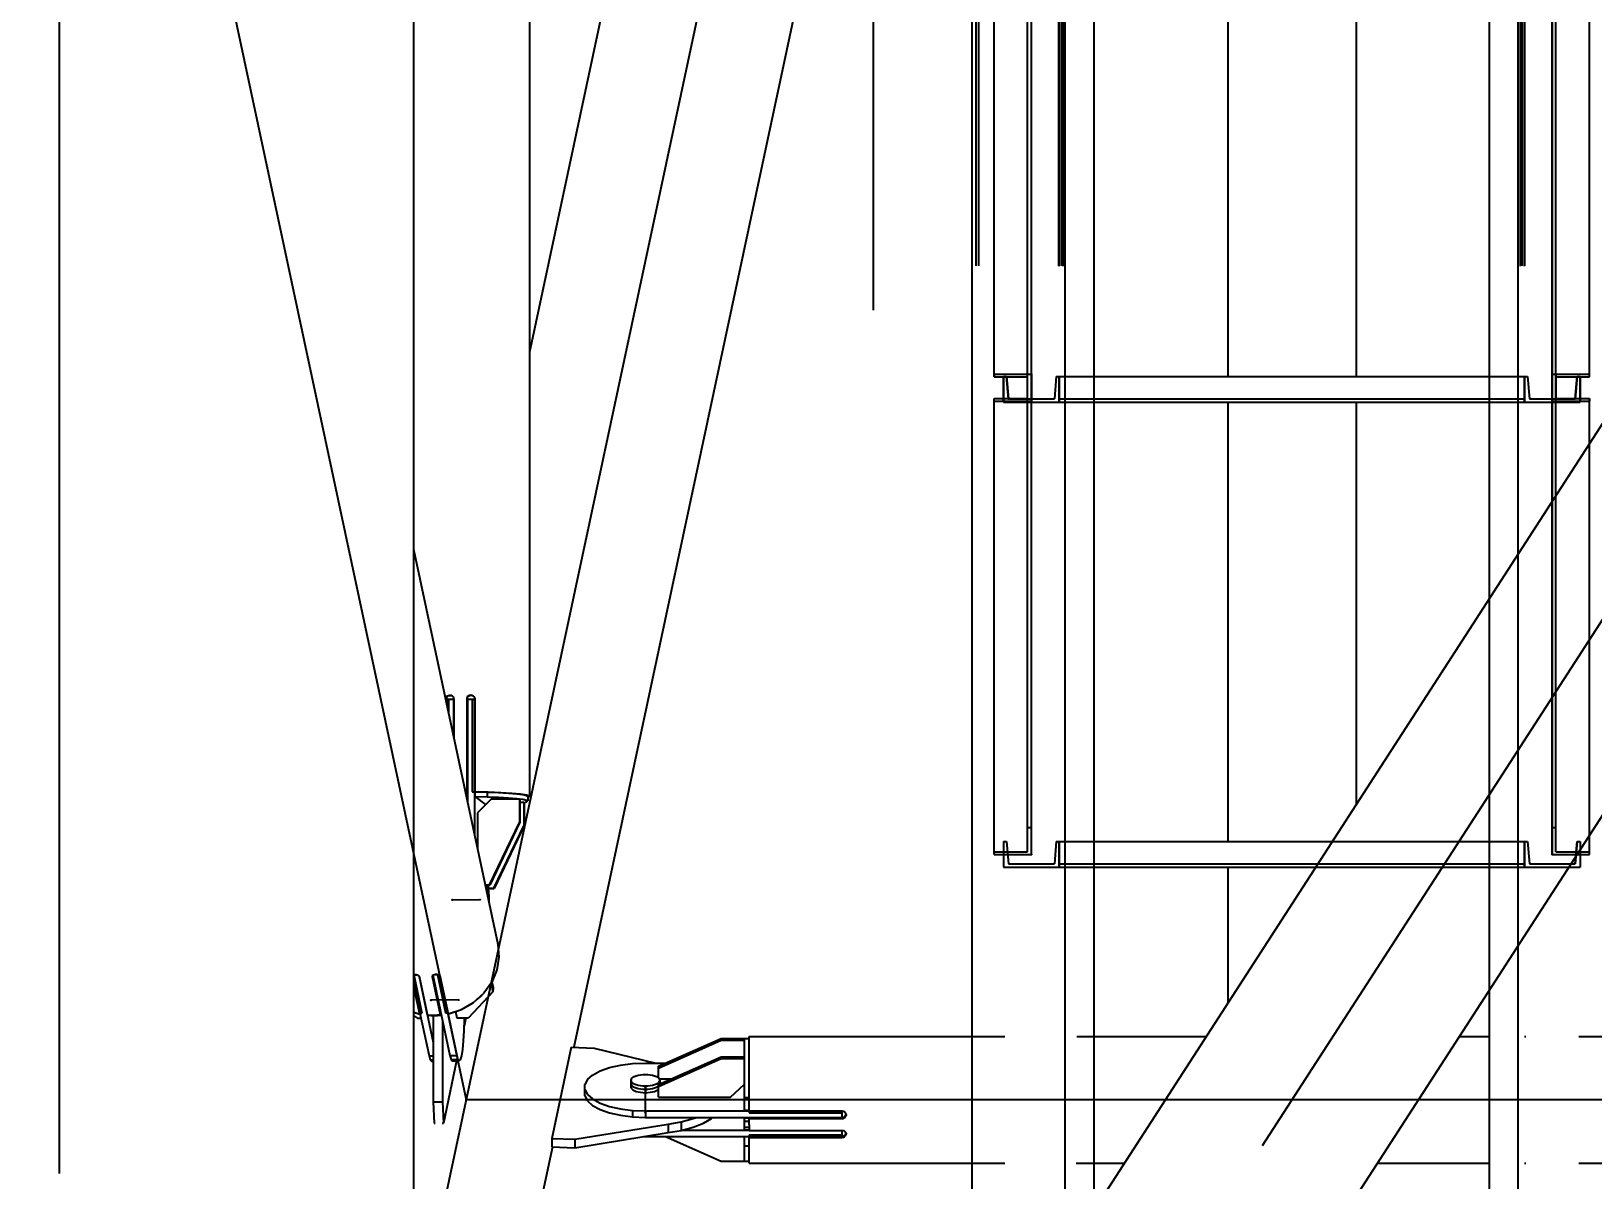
# Model space of a CAD drawing. Header units: millimetres. Extents: x 150209.93 to 150215.05, y 136675.65 to 136679.93.
# Drawn here: x 150213.5073 to 150213.5744, y 136678.2014 to 136678.2508 of the extents above; entities that cross this region are included whole.
import ezdxf

# ---------------------------------------------------------------- set-up
doc = ezdxf.new("R2010")
doc.units = ezdxf.units.MM
doc.header["$LTSCALE"] = 0.25
for name, pattern in [('CENTER', [50.8, 31.75, -6.35, 6.35, -6.35]), ('XKITLINE00', [0]), ('XKITLINE02', [4, 2, -2]), ('XKITLINE03', [6, 3, -1, 1, -1])]:
    doc.linetypes.add(name, pattern=pattern)
doc.styles.add('ROMANS', font='romans.shx')
doc.dimstyles.new('MD300', dxfattribs={"dimtxt": 2.5, "dimasz": 2.5, "dimexe": 1, "dimexo": 1, "dimgap": 0.5, "dimtad": 1, "dimdec": 1, "dimlfac": 50, "dimrnd": 0.5, "dimdsep": 46, "dimtxsty": 'ROMANS', "dimcen": 1, "dimclrd": 146, "dimclre": 146, "dimclrt": 30, "dimadec": 1, "dimazin": 2, "dimtfac": 1, "dimtdec": 1, "dimtmove": 0, "dimatfit": 1, "dimfxl": 1, "dimtolj": 1, "dimtzin": 0, "dimlwd": -1, "dimlwe": -1, "dimarcsym": 0})

# ---------------------------------------------------------------- blocks, each defined once
blk = doc.blocks.new('çatıı')
at = {"color": 8, "linetype": 'CENTER'}
for p, q in [((22900, 14354.32), (22900, 12689.51)), ((22987.5, 13690.27), (22987.5, 12870.27)), ((23075, 13540.01), (23075, 12732.33)), ((23075, 13280.27), (22900, 12460.27)), ((22900, 13280.27), (22987.5, 12870.27)), ((23430, 13280.27), (22900, 12460.27)), ((22984.51, 12913.27), (22990.48, 12913.31)), ((22985.91, 12891.74), (22979.93, 12891.7)), ((23026.02, 12867.52), (23026.02, 12873.03)), ((23342.5, 12870.27), (22987.5, 12870.27))]:
    blk.add_line(p, q, dxfattribs=at)
at = {"color": 116, "linetype": 'XKITLINE02', "true_color": 0x136734}
for p, q in [((23097.15, 12049.63), (23097.15, 13721.24)), ((23097.69, 12049.63), (23097.68, 13721.24)), ((23114.92, 12049.63), (23114.92, 13721.24)), ((23115, 12049.63), (23115, 13721.24)), ((23115, 12049.57), (23115, 13721.24)), ((23115.45, 12049.63), (23115.45, 13721.24)), ((23115.85, 12049.57), (23115.85, 13721.24)), ((23115.85, 12049.57), (23115.85, 13721.24)), ((23122.5, 12049.57), (23122.5, 13721.24)), ((23214.13, 12049.6), (23214.13, 13721.24)), ((23214.53, 12049.63), (23214.53, 13721.24)), ((23214.98, 12049.6), (23214.98, 13721.24)), ((23215.07, 12049.63), (23215.06, 13721.24)), ((23122.5, 12762.45), (23122.5, 13303.02)), ((23207.48, 12893.93), (23207.48, 13303.02)), ((23101, 13025.71), (23101, 13123.03)), ((23108.2, 13020.46), (23108.2, 13122.44)), ((23109, 13020.46), (23109, 13123.03)), ((23221.78, 13020.46), (23221.78, 13122.44)), ((23228.98, 13025.71), (23228.98, 13123.03)), ((23220.98, 13020.46), (23220.98, 13120.98)), ((23101, 13026.29), (23101, 13025.71)), ((23101, 13026.29), (23109, 13026.29)), ((23101, 13025.71), (23108.2, 13025.71)), ((23103, 13025.78), (23103.68, 13025.78)), ((23103, 13025.78), (23103, 13020.28)), ((23103, 13020.28), (23103, 13025.78)), ((23103.68, 13025.78), (23104.07, 13020.98)), ((23104.07, 13020.98), (23103.68, 13025.78)), ((23108.2, 12923.61), (23108.2, 13026.28)), ((23108.2, 13026.28), (23109, 13026.28)), ((23108.2, 13020.46), (23108.2, 13025.71)), ((23109, 13026.29), (23109, 13020.46)), ((23109, 12923.03), (23109, 13026.28)), ((23114.32, 13025.78), (23113.94, 13020.98)), ((23114.32, 13025.78), (23113.94, 13020.98)), ((23114.32, 13025.78), (23115, 13025.78)), ((23115, 13020.28), (23115, 13025.78)), ((23115, 13025.78), (23122.5, 13025.78)), ((23115, 13025.78), (23115, 13020.28)), ((23115, 13025.78), (23115, 13020.28)), ((23207.48, 13025.78), (23214.98, 13025.78)), ((23214.98, 13020.28), (23214.98, 13025.78)), ((23214.98, 13025.78), (23214.98, 13020.28)), ((23214.98, 13025.78), (23215.66, 13025.78)), ((23214.98, 13025.78), (23214.98, 13020.28)), ((23215.66, 13025.78), (23216.05, 13020.98)), ((23215.66, 13025.78), (23216.05, 13020.98)), ((23220.98, 13026.29), (23228.98, 13026.29)), ((23220.98, 13026.28), (23220.98, 13020.48)), ((23220.98, 13026.28), (23221.78, 13026.28)), ((23220.98, 13026.28), (23220.98, 12928.83)), ((23221.78, 13026.28), (23221.78, 13021.06)), ((23221.78, 12923.61), (23221.78, 13026.28)), ((23221.78, 13025.71), (23228.98, 13025.71)), ((23225.92, 13020.98), (23226.3, 13025.78)), ((23226.3, 13025.78), (23225.92, 13020.98)), ((23226.3, 13025.78), (23226.98, 13025.78)), ((23226.98, 13020.28), (23226.98, 13025.78)), ((23226.98, 13025.78), (23226.98, 13020.28)), ((23101, 12923.03), (23101, 13021.06)), ((23101, 13021.06), (23108.2, 13021.06)), ((23101, 13020.47), (23109, 13020.47)), ((23103, 13020.28), (23115, 13020.28)), ((23104.07, 13020.98), (23113.94, 13020.98)), ((23108.2, 13020.46), (23109, 13020.46)), ((23115, 13020.98), (23214.98, 13020.98)), ((23115, 13020.28), (23122.5, 13020.28)), ((23207.48, 13020.28), (23214.98, 13020.28)), ((23214.98, 13020.28), (23226.98, 13020.28)), ((23216.05, 13020.98), (23225.92, 13020.98)), ((23220.98, 13020.48), (23228.98, 13020.48)), ((23220.98, 12923.03), (23220.98, 13020.48)), ((23220.98, 13020.46), (23221.78, 13020.46)), ((23221.78, 13021.06), (23228.98, 13021.06)), ((23228.98, 13021.06), (23228.98, 13020.48)), ((23228.98, 12923.03), (23228.98, 13021.06)), ((23213.68, 12903.53), (23213.68, 12987.68)), ((23108.2, 12928.83), (23109, 12928.83)), ((23220.98, 12928.83), (23220.98, 12923.03)), ((23220.98, 12928.83), (23221.78, 12928.83)), ((23103, 12925.78), (23103.68, 12925.78)), ((23103, 12925.78), (23103, 12920.28)), ((23103, 12925.78), (23103, 12920.28)), ((23103.68, 12925.78), (23104.07, 12920.98)), ((23103.68, 12925.78), (23104.07, 12920.98)), ((23114.32, 12925.78), (23113.94, 12920.98)), ((23114.32, 12925.78), (23113.94, 12920.98)), ((23114.32, 12925.78), (23115, 12925.78)), ((23115, 12920.28), (23115, 12925.78)), ((23115, 12925.78), (23122.5, 12925.78)), ((23115, 12925.78), (23115, 12920.28)), ((23115, 12925.78), (23115, 12920.28)), ((23173.67, 12925.78), (23214.98, 12925.78)), ((23214.98, 12920.28), (23214.98, 12925.78)), ((23214.98, 12925.78), (23214.98, 12920.28)), ((23214.98, 12925.78), (23215.66, 12925.78)), ((23214.98, 12925.78), (23214.98, 12920.28)), ((23215.66, 12925.78), (23216.05, 12920.98)), ((23215.66, 12925.78), (23216.05, 12920.98)), ((23225.92, 12920.98), (23226.3, 12925.78)), ((23226.3, 12925.78), (23225.92, 12920.98)), ((23226.3, 12925.78), (23226.98, 12925.78)), ((23226.98, 12925.78), (23226.98, 12920.28)), ((23226.98, 12925.78), (23226.98, 12920.28)), ((23101, 12923.61), (23108.2, 12923.61)), ((23101, 12923.03), (23109, 12923.03)), ((23104.07, 12920.98), (23113.94, 12920.98)), ((23115, 12920.98), (23214.98, 12920.98)), ((23216.05, 12920.98), (23225.92, 12920.98)), ((23220.98, 12923.03), (23228.98, 12923.03)), ((23221.78, 12923.61), (23228.98, 12923.61)), ((23103, 12920.28), (23115, 12920.28)), ((23115, 12920.28), (23122.5, 12920.28)), ((23170.12, 12920.28), (23214.98, 12920.28)), ((23214.98, 12920.28), (23226.98, 12920.28))]:
    blk.add_line(p, q, dxfattribs=at)
at = {"color": 1, "linetype": 'XKITLINE03'}
for p, q in [((23109, 13721.24), (23109, 12049.63)), ((23122.5, 12049.57), (23122.5, 13721.24)), ((23214.98, 13721.24), (23214.98, 12049.6)), ((23220.98, 13721.24), (23220.98, 12049.63)), ((23109, 13026.29), (23109, 13123.03)), ((23220.98, 13123.03), (23220.98, 13026.29)), ((23109, 12923.03), (23109, 13020.47)), ((23115, 13020.28), (23214.98, 13020.28)), ((23115, 13020.28), (23115, 13020.28)), ((23214.98, 13020.28), (23214.98, 13020.28)), ((23220.98, 13020.48), (23220.98, 12923.03)), ((23115, 12920.28), (23214.98, 12920.28)), ((23115, 12920.28), (23115, 12920.28)), ((23214.98, 12920.28), (23214.98, 12920.28))]:
    blk.add_line(p, q, dxfattribs=at)
at = {"color": 7, "linetype": 'XKITLINE00'}
for p, q in [((23096.3, 12806.07), (23096.3, 13257.5)), ((23116.3, 12837.02), (23116.3, 13257.5)), ((23122.5, 12846.61), (23122.5, 13257.5)), ((23207.48, 12978.09), (23207.48, 13257.5)), ((23213.68, 12987.68), (23213.68, 13257.5)), ((23122.5, 13025.78), (23207.48, 13025.78)), ((23122.5, 13020.28), (23207.48, 13020.28)), ((23122.5, 12925.78), (23173.67, 12925.78)), ((23122.5, 12920.28), (23170.12, 12920.28)), ((23213.68, 12755.13), (23213.68, 12903.53)), ((23207.48, 12750.96), (23207.48, 12893.93))]:
    blk.add_line(p, q, dxfattribs=at)
at = {"color": 8, "linetype": 'XKITLINE00'}
for p, q in [((23001.09, 13247.76), (23001.09, 12935.63)), ((22976.2, 13243.67), (22976.2, 12689.51)), ((23043.2, 13228.36), (23001.09, 13031.03)), ((23083.31, 13222.14), (23010.62, 12881.57)), ((23151.2, 13120.28), (23151.2, 13025.78)), ((23178.8, 13120.28), (23178.8, 13025.78)), ((23283.37, 13095.5), (23008.1, 12669.61)), ((23321.7, 13070.64), (23046.42, 12644.75)), ((23151.2, 13020.28), (23151.2, 12925.78)), ((23178.8, 13020.28), (23178.8, 12933.7)), ((22976.2, 12988.62), (22994.31, 12903.75)), ((22983.23, 12956.68), (22983.17, 12956.42)), ((22983.17, 12956.42), (22983.23, 12956.37)), ((22983.17, 12956.42), (22983.17, 12955.96)), ((22983.33, 12956.92), (22983.23, 12956.68)), ((22983.27, 12956.63), (22983.23, 12956.37)), ((22983.23, 12956.37), (22983.23, 12955.68)), ((22983.38, 12956.87), (22983.27, 12956.63)), ((22983.31, 12956.38), (22983.73, 12956.41)), ((22983.31, 12956.38), (22983.31, 12955.29)), ((22983.51, 12957.11), (22983.34, 12956.94)), ((22983.42, 12956.91), (22983.38, 12956.87)), ((22983.57, 12957.06), (22983.42, 12956.91)), ((22983.51, 12957.11), (22983.74, 12957.23)), ((22983.57, 12957.06), (22983.8, 12957.19)), ((22983.73, 12956.41), (22983.73, 12953.3)), ((22983.73, 12956.41), (22984.78, 12956.41)), ((22983.74, 12957.23), (22984, 12957.28)), ((22983.8, 12957.19), (22984.06, 12957.23)), ((22984, 12957.28), (22984.26, 12957.24)), ((22984.06, 12957.23), (22984.32, 12957.2)), ((22984.26, 12957.24), (22984.5, 12957.12)), ((22984.32, 12957.2), (22984.53, 12957.09)), ((22984.5, 12957.12), (22984.68, 12956.94)), ((22984.68, 12956.94), (22984.8, 12956.7)), ((22984.78, 12956.41), (22984.84, 12956.36)), ((22984.78, 12956.41), (22984.78, 12948.41)), ((22984.8, 12956.7), (22984.84, 12956.44)), ((22984.84, 12956.44), (22984.84, 12948.12)), ((22987.67, 12956.72), (22987.63, 12956.46)), ((22987.63, 12956.46), (22987.68, 12956.42)), ((22987.63, 12956.46), (22987.63, 12936.51)), ((22987.79, 12956.96), (22987.67, 12956.72)), ((22987.67, 12956.72), (22987.73, 12956.68)), ((22987.73, 12956.68), (22987.68, 12956.42)), ((22987.68, 12956.42), (22987.68, 12936.47)), ((22987.85, 12956.92), (22987.73, 12956.68)), ((22987.76, 12956.43), (22988.81, 12956.44)), ((22987.76, 12956.43), (22987.76, 12934.41)), ((22987.79, 12956.96), (22987.98, 12957.15)), ((22987.85, 12956.92), (22988.04, 12957.1)), ((22987.98, 12957.15), (22988.22, 12957.27)), ((22988.04, 12957.1), (22988.28, 12957.22)), ((22988.22, 12957.27), (22988.48, 12957.31)), ((22988.28, 12957.22), (22988.54, 12957.26)), ((22988.48, 12957.31), (22988.75, 12957.27)), ((22988.54, 12957.26), (22988.8, 12957.22)), ((22988.75, 12957.27), (22988.99, 12957.14)), ((22988.8, 12957.22), (22989.02, 12957.11)), ((22988.81, 12956.44), (22989.28, 12956.42)), ((22988.81, 12956.44), (22988.81, 12936.49)), ((22988.99, 12957.14), (22989.18, 12956.96)), ((22989.18, 12956.96), (22989.28, 12956.72)), ((22989.28, 12956.72), (22989.34, 12956.46)), ((22989.28, 12956.42), (22989.34, 12956.38)), ((22989.28, 12956.42), (22989.28, 12936.48)), ((22989.34, 12956.46), (22989.34, 12936.51)), ((22987.32, 12936.51), (22987.63, 12936.51)), ((22987.32, 12936.49), (22987.66, 12936.49)), ((22987.53, 12935.49), (22987.66, 12935.49)), ((22987.63, 12936.51), (22987.68, 12936.47)), ((22987.66, 12936.49), (22987.66, 12935.49)), ((22987.66, 12936.49), (22987.76, 12936.41)), ((22987.66, 12935.49), (22987.76, 12935.41)), ((22988.81, 12936.49), (22989.26, 12936.5)), ((22989.26, 12936.5), (22989.28, 12936.48)), ((22989.26, 12936.5), (22989.26, 12927.42)), ((22989.34, 12936.51), (22989.4, 12936.46)), ((22989.34, 12936.51), (22992.24, 12936.46)), ((22989.38, 12936.48), (22989.38, 12935.48)), ((22989.38, 12936.48), (22992.01, 12936.43)), ((22989.38, 12935.48), (22991.7, 12933.7)), ((22989.38, 12935.48), (22992.01, 12935.44)), ((22992.96, 12934.97), (22989.97, 12931.96)), ((22992.01, 12936.43), (22992.01, 12935.44)), ((22992.01, 12936.43), (22994.46, 12936.35)), ((22992.01, 12935.44), (22994.46, 12935.35)), ((22992.24, 12936.46), (22994.97, 12936.36)), ((22992.96, 12934.97), (22998.93, 12935.01)), ((22994.46, 12936.35), (22996.61, 12936.23)), ((22994.46, 12935.35), (22996.61, 12935.23)), ((22994.97, 12936.36), (22997.33, 12936.22)), ((22996.61, 12936.23), (22998.38, 12936.08)), ((22996.61, 12935.23), (22998.38, 12935.08)), ((22997.33, 12936.22), (22999.19, 12936.04)), ((22998.38, 12936.08), (22999.69, 12935.91)), ((22998.38, 12935.08), (22998.91, 12935.01)), ((22998.93, 12935.01), (22999.69, 12934.91)), ((22998.93, 12935.01), (22999.02, 12934.94)), ((22998.93, 12935.01), (22998.93, 12930.03)), ((22999.02, 12934.94), (22999.02, 12929.95)), ((22999.02, 12934.29), (22999.86, 12934.3)), ((22999.19, 12936.04), (23000.46, 12935.84)), ((22999.69, 12935.91), (23000.49, 12935.72)), ((22999.69, 12934.91), (23000.49, 12934.72)), ((22999.86, 12934.3), (22999.96, 12934.22)), ((22999.86, 12934.3), (22999.86, 12929.31)), ((22999.95, 12934.23), (23000.44, 12934.34)), ((22999.96, 12934.22), (22999.96, 12929.24)), ((23000.44, 12934.34), (23000.74, 12934.53)), ((23000.46, 12935.84), (23001.09, 12935.63)), ((23000.49, 12935.72), (23000.74, 12935.53)), ((23000.49, 12934.72), (23000.74, 12934.53)), ((23000.74, 12935.53), (23000.74, 12934.53)), ((23000.74, 12935.32), (23001.03, 12935.41)), ((23001.09, 12935.63), (23001.03, 12935.41)), ((22989.97, 12931.96), (22989.97, 12924.09)), ((22998.93, 12930.03), (22992.46, 12916.52)), ((22999.02, 12929.95), (22992.55, 12916.45)), ((22999.86, 12929.31), (22993.39, 12915.8)), ((22999.96, 12929.24), (22993.49, 12915.73)), ((22998.93, 12930.03), (22999.02, 12929.95)), ((22999.86, 12929.31), (22999.96, 12929.24)), ((23151.2, 12920.28), (23151.2, 12891)), ((22991.59, 12916.51), (22992.46, 12916.52)), ((22991.6, 12916.44), (22992.55, 12916.45)), ((22991.61, 12916.41), (22992.08, 12916.42)), ((22991.85, 12915.48), (22991.84, 12915.31)), ((22991.89, 12915.84), (22991.85, 12915.48)), ((22991.93, 12916.11), (22991.89, 12915.84)), ((22991.98, 12916.31), (22991.93, 12916.11)), ((22992.02, 12916.41), (22991.98, 12916.31)), ((22992.02, 12916.41), (22992.08, 12916.42)), ((22992.08, 12916.42), (22992.13, 12916.33)), ((22992.13, 12916.33), (22992.17, 12916.15)), ((22992.17, 12916.15), (22992.22, 12915.89)), ((22992.22, 12915.89), (22992.26, 12915.55)), ((22992.23, 12915.79), (22993.39, 12915.8)), ((22992.24, 12915.72), (22993.49, 12915.73)), ((22992.26, 12915.55), (22992.3, 12915.14)), ((22992.3, 12915.14), (22992.33, 12914.68)), ((22992.33, 12914.68), (22992.35, 12914.17)), ((22992.35, 12914.17), (22992.36, 12913.64)), ((22992.46, 12916.52), (22992.55, 12916.45)), ((22993.39, 12915.8), (22993.49, 12915.73)), ((22992.36, 12913.64), (22992.36, 12913.1)), ((22992.36, 12913.1), (22992.36, 12912.87)), ((22994.55, 12900.98), (22994.11, 12898.21)), ((22994.31, 12903.75), (22994.55, 12900.98)), ((22976.2, 12897.24), (22976.46, 12897.23)), ((22976.2, 12897.18), (22976.25, 12897.15)), ((22976.25, 12897.15), (22976.84, 12897.16)), ((22976.25, 12897.15), (22978, 12888.93)), ((22976.46, 12897.23), (22976.73, 12897.19)), ((22976.73, 12897.19), (22976.97, 12897.12)), ((22980.28, 12897.04), (22980.46, 12897.14)), ((22980.46, 12897.14), (22980.68, 12897.22)), ((22980.57, 12897.18), (22981.32, 12897.19)), ((22980.68, 12897.22), (22980.94, 12897.26)), ((22980.94, 12897.26), (22981.21, 12897.27)), ((22981.21, 12897.27), (22981.45, 12897.25)), ((22981.32, 12897.19), (22981.45, 12897.25)), ((22981.32, 12897.19), (22983.08, 12888.96)), ((22981.45, 12897.25), (22981.66, 12897.19)), ((22981.66, 12897.19), (22981.78, 12897.11)), ((22994.11, 12898.21), (22993.02, 12895.57)), ((22976.2, 12895.57), (22977.56, 12889.16)), ((22976.2, 12895.3), (22977.47, 12889.33)), ((22976.2, 12894.62), (22977.45, 12888.76)), ((22976.97, 12897.12), (22977.17, 12897.02)), ((22977.17, 12897.02), (22977.31, 12896.91)), ((22977.31, 12896.91), (22977.38, 12896.8)), ((22977.36, 12896.83), (22980.4, 12882.58)), ((22977.38, 12896.8), (22979.13, 12888.58)), ((22980.19, 12896.93), (22980.17, 12896.82)), ((22980.17, 12896.82), (22981.92, 12888.6)), ((22980.28, 12897.04), (22980.19, 12896.93)), ((22980.26, 12897.02), (22981.94, 12889.15)), ((22980.31, 12897.06), (22983.99, 12879.79)), ((22981.78, 12897.11), (22981.87, 12897.02)), ((22981.87, 12897.02), (22983.62, 12888.8)), ((22993.02, 12895.57), (22991.31, 12893.2)), ((22992.86, 12895.36), (22993.26, 12893.49)), ((22993.03, 12895.61), (22993.29, 12894.4)), ((22993.29, 12894.4), (22993.26, 12893.49)), ((22986.3, 12889.6), (22988.66, 12890.89)), ((22986.46, 12889.72), (22989.09, 12891.22)), ((22993.26, 12893.49), (22987.97, 12887.89)), ((22988.66, 12890.89), (22988.95, 12891.14)), ((22989.09, 12891.22), (22991.31, 12893.2)), ((22989.7, 12891.76), (22990.7, 12892.59)), ((22990.87, 12892.81), (22990.7, 12892.59)), ((22976.2, 12889.15), (22977.45, 12888.76)), ((22976.2, 12889.15), (22977.55, 12888.71)), ((22976.2, 12888.41), (22977.02, 12887.82)), ((22977.02, 12887.82), (22977.79, 12887.83)), ((22977.47, 12889.33), (22977.45, 12888.76)), ((22977.48, 12889.56), (22977.46, 12889.13)), ((22977.46, 12889.13), (22977.55, 12888.71)), ((22977.56, 12889.16), (22977.55, 12888.93)), ((22977.55, 12888.93), (22978, 12888.93)), ((22977.55, 12888.93), (22979.51, 12879.76)), ((22977.56, 12888.92), (22977.55, 12888.71)), ((22977.56, 12889.16), (22978, 12888.93)), ((22979.13, 12888.58), (22980.52, 12888.45)), ((22979.21, 12888.57), (22979.23, 12888.46)), ((22979.23, 12888.46), (22979.93, 12888.41)), ((22979.91, 12888.5), (22979.93, 12888.41)), ((22979.93, 12888.41), (22980.62, 12888.4)), ((22980.4, 12888.4), (22980.41, 12869.85)), ((22980.52, 12888.45), (22981.92, 12888.6)), ((22980.62, 12888.4), (22981.32, 12888.42)), ((22981.3, 12888.53), (22981.32, 12888.42)), ((22981.32, 12888.42), (22982.02, 12888.48)), ((22981.94, 12889.15), (22981.92, 12888.6)), ((22981.95, 12889.36), (22981.93, 12888.89)), ((22981.93, 12888.89), (22982.02, 12888.48)), ((22982.04, 12888.95), (22982.02, 12888.48)), ((22982.39, 12887.27), (22982.4, 12869.86)), ((22983.08, 12888.96), (22983.53, 12889.2)), ((22983.08, 12888.96), (22983.53, 12888.97)), ((22983.54, 12889.2), (22983.53, 12888.97)), ((22983.53, 12888.97), (22985.48, 12879.8)), ((22983.62, 12888.8), (22986.46, 12889.72)), ((22983.71, 12888.83), (22983.72, 12888.76)), ((22983.72, 12888.76), (22986.3, 12889.6)), ((22985.19, 12889.24), (22985.48, 12887.88)), ((22985.48, 12887.88), (22987.97, 12887.89)), ((22986.29, 12889.66), (22986.3, 12889.6)), ((22987.09, 12887.63), (22987, 12885.14)), ((22987.41, 12887.89), (22987.04, 12886.13)), ((22987.1, 12887.89), (22987.09, 12887.63)), ((22987, 12885.14), (22986.87, 12882.93)), ((23048.32, 12883.91), (23103.29, 12883.91)), ((23048.32, 12867.9), (23048.32, 12883.91)), ((23118.75, 12883.91), (23146.61, 12883.91)), ((23201, 12883.91), (23207.48, 12883.91)), ((23214.98, 12883.91), (23215.27, 12883.91)), ((23226.7, 12883.91), (23281.67, 12883.91)), ((22986.69, 12881.11), (22986.48, 12879.75)), ((22986.87, 12882.93), (22986.69, 12881.11)), ((23010.07, 12881.59), (23005.89, 12861.99)), ((23010.07, 12881.59), (23015.05, 12881.42)), ((23015.05, 12881.42), (23028.3, 12878.19)), ((23028.82, 12877.49), (23042.32, 12883.47)), ((23028.82, 12877.1), (23042.32, 12883.08)), ((23042.32, 12883.47), (23042.32, 12883.08)), ((23042.32, 12883.47), (23047.32, 12883.47)), ((23042.32, 12883.08), (23047.32, 12883.08)), ((23047.32, 12879.16), (23047.32, 12883.46)), ((23047.32, 12883.46), (23048.32, 12883.46)), ((22979.51, 12879.76), (22979.76, 12878.9)), ((22979.51, 12879.76), (22980.4, 12879.76)), ((22979.76, 12878.9), (22980.4, 12878.9)), ((22979.76, 12878.9), (22980.01, 12878.6)), ((22980.01, 12878.6), (22980.4, 12878.6)), ((22985.45, 12878.64), (22982.61, 12865.26)), ((22983.99, 12879.79), (22985.48, 12879.8)), ((22983.99, 12879.79), (22984.24, 12878.93)), ((22984.24, 12878.93), (22985.73, 12878.94)), ((22984.24, 12878.93), (22984.49, 12878.63)), ((22984.49, 12878.63), (22985.99, 12878.64)), ((22985.48, 12879.8), (22985.73, 12878.94)), ((22985.73, 12878.94), (22985.99, 12878.64)), ((22986.24, 12878.91), (22985.99, 12878.64)), ((22986.48, 12879.75), (22986.24, 12878.91)), ((23016.28, 12876.48), (23018.32, 12877.2)), ((23018.32, 12877.2), (23020.69, 12877.74)), ((23020.69, 12877.74), (23023.29, 12878.07)), ((23023.29, 12878.07), (23026.02, 12878.19)), ((23026.02, 12878.19), (23030.38, 12878.19)), ((23028.82, 12873.56), (23042.32, 12879.54)), ((23028.82, 12873.17), (23042.32, 12879.15)), ((23028.82, 12875.02), (23028.82, 12877.49)), ((23042.32, 12879.54), (23042.32, 12879.15)), ((23042.32, 12879.54), (23047.32, 12879.54)), ((23042.32, 12879.15), (23047.32, 12879.15)), ((23047.32, 12879.16), (23047.32, 12879.15)), ((23047.32, 12879.15), (23047.32, 12879.13)), ((23047.32, 12873.46), (23047.32, 12879.13)), ((23013.56, 12874.63), (23012.99, 12873.57)), ((23013.56, 12874.63), (23014.67, 12875.61)), ((23014.67, 12875.61), (23016.28, 12876.48)), ((23022.96, 12874.72), (23022.92, 12874.5)), ((23022.92, 12874.5), (23022.96, 12874.29)), ((23022.92, 12874.5), (23022.92, 12873.77)), ((23022.92, 12873.77), (23022.92, 12873.03)), ((23022.92, 12873.77), (23022.96, 12873.56)), ((23022.92, 12873.77), (23022.96, 12873.56)), ((23023.1, 12874.92), (23022.96, 12874.72)), ((23022.96, 12874.29), (23023.1, 12874.09)), ((23023.1, 12874.92), (23023.33, 12875.11)), ((23023.1, 12874.09), (23023.33, 12873.89)), ((23023.33, 12875.11), (23023.64, 12875.29)), ((23023.33, 12873.89), (23023.64, 12873.72)), ((23023.64, 12875.29), (23024.02, 12875.44)), ((23023.64, 12873.72), (23024.02, 12873.57)), ((23024.02, 12875.44), (23024.47, 12875.56)), ((23024.47, 12875.56), (23024.96, 12875.65)), ((23024.96, 12875.65), (23025.48, 12875.7)), ((23025.48, 12875.7), (23026.02, 12875.72)), ((23026.02, 12875.72), (23026.56, 12875.7)), ((23026.56, 12875.7), (23027.08, 12875.65)), ((23027.08, 12875.65), (23027.57, 12875.56)), ((23027.57, 12875.56), (23028.01, 12875.44)), ((23028.01, 12875.44), (23028.39, 12875.29)), ((23028.01, 12873.57), (23028.39, 12873.72)), ((23028.39, 12875.29), (23028.7, 12875.11)), ((23028.39, 12873.72), (23028.7, 12873.89)), ((23028.7, 12875.11), (23028.93, 12874.92)), ((23028.7, 12873.89), (23028.93, 12874.09)), ((23028.93, 12874.92), (23029.07, 12874.72)), ((23029.07, 12874.29), (23028.93, 12874.09)), ((23029.01, 12874.8), (23031.62, 12874.8)), ((23029.07, 12874.72), (23029.12, 12874.5)), ((23029.12, 12874.5), (23029.07, 12874.29)), ((23029.12, 12873.77), (23029.1, 12873.69)), ((23029.12, 12873.77), (23029.1, 12873.69)), ((23029.12, 12874.5), (23029.12, 12873.77)), ((23029.12, 12873.77), (23029.12, 12873.69)), ((23012.99, 12871.12), (23012.99, 12873.57)), ((23012.99, 12872.49), (23013.56, 12871.44)), ((23012.99, 12871.12), (23013.56, 12870.06)), ((23013.56, 12871.44), (23014.67, 12870.46)), ((23014.67, 12870.46), (23016.28, 12869.59)), ((23022.92, 12873.03), (23022.96, 12872.82)), ((23022.96, 12873.56), (23023.1, 12873.35)), ((23022.96, 12873.56), (23023.1, 12873.35)), ((23022.96, 12872.82), (23023.1, 12872.62)), ((23023.1, 12873.35), (23023.33, 12873.16)), ((23023.1, 12873.35), (23023.33, 12873.16)), ((23023.1, 12872.62), (23023.33, 12872.42)), ((23023.33, 12873.16), (23023.64, 12872.99)), ((23023.33, 12873.16), (23023.64, 12872.99)), ((23023.33, 12872.42), (23023.64, 12872.25)), ((23023.64, 12872.99), (23024.02, 12872.83)), ((23023.64, 12872.99), (23024.02, 12872.83)), ((23023.64, 12872.25), (23024.02, 12872.1)), ((23024.02, 12873.57), (23024.47, 12873.45)), ((23024.02, 12872.83), (23024.47, 12872.71)), ((23024.02, 12872.83), (23024.47, 12872.71)), ((23024.02, 12872.1), (23024.47, 12871.98)), ((23024.47, 12873.45), (23024.96, 12873.36)), ((23024.47, 12872.71), (23024.96, 12872.62)), ((23024.47, 12872.71), (23024.96, 12872.62)), ((23024.47, 12871.98), (23024.96, 12871.89)), ((23024.96, 12873.36), (23025.48, 12873.3)), ((23024.96, 12872.62), (23025.48, 12872.57)), ((23024.96, 12872.62), (23025.48, 12872.57)), ((23024.96, 12871.89), (23025.48, 12871.83)), ((23025.48, 12873.3), (23026.02, 12873.29)), ((23025.48, 12872.57), (23026.02, 12872.55)), ((23025.48, 12872.57), (23026.02, 12872.55)), ((23025.48, 12871.83), (23026.02, 12871.81)), ((23026.02, 12873.29), (23026.56, 12873.3)), ((23026.02, 12873.29), (23026.02, 12872.55)), ((23026.02, 12872.55), (23026.56, 12872.57)), ((23026.02, 12872.55), (23026.56, 12872.57)), ((23026.02, 12872.55), (23026.02, 12871.81)), ((23026.02, 12871.81), (23026.56, 12871.83)), ((23026.56, 12873.3), (23027.08, 12873.36)), ((23026.56, 12872.57), (23027.08, 12872.62)), ((23026.56, 12872.57), (23027.08, 12872.62)), ((23026.56, 12871.83), (23027.08, 12871.89)), ((23027.08, 12873.36), (23027.57, 12873.45)), ((23027.08, 12872.62), (23027.57, 12872.71)), ((23027.08, 12872.62), (23027.57, 12872.71)), ((23027.08, 12871.89), (23027.57, 12871.98)), ((23027.57, 12873.45), (23028.01, 12873.57)), ((23027.57, 12872.71), (23028.01, 12872.83)), ((23027.57, 12872.71), (23028.01, 12872.83)), ((23027.57, 12871.98), (23028.01, 12872.1)), ((23028.01, 12872.83), (23028.39, 12872.99)), ((23028.01, 12872.83), (23028.39, 12872.99)), ((23028.01, 12872.1), (23028.39, 12872.25)), ((23028.39, 12872.99), (23028.7, 12873.16)), ((23028.39, 12872.99), (23028.7, 12873.16)), ((23028.39, 12872.25), (23028.7, 12872.42)), ((23028.7, 12873.16), (23028.82, 12873.26)), ((23028.7, 12873.16), (23028.82, 12873.26)), ((23028.7, 12872.42), (23028.82, 12872.52)), ((23028.82, 12870.87), (23028.82, 12873.56)), ((23028.82, 12870.87), (23044.32, 12870.87)), ((23044.32, 12870.87), (23047.32, 12873.63)), ((23047.32, 12868.06), (23047.32, 12873.46)), ((23047.32, 12870.77), (23048.32, 12870.77)), ((22980.41, 12869.85), (22982.4, 12869.86)), ((22980.41, 12869.85), (22980.62, 12865.25)), ((22982.4, 12869.86), (22982.61, 12865.26)), ((23013.56, 12870.06), (23014.67, 12869.08)), ((23014.67, 12869.08), (23016.28, 12868.21)), ((23016.28, 12869.59), (23018.32, 12868.87)), ((23016.28, 12868.21), (23018.32, 12867.49)), ((23018.32, 12868.87), (23020.69, 12868.33)), ((23018.32, 12867.49), (23020.69, 12866.95)), ((23020.69, 12868.33), (23023.29, 12867.99)), ((23020.69, 12866.95), (23023.29, 12866.61)), ((23023.29, 12867.99), (23023.29, 12866.61)), ((23023.29, 12867.99), (23026.02, 12867.88)), ((23026.02, 12867.88), (23048.32, 12867.88)), ((23026.02, 12867.88), (23026.02, 12866.5)), ((23047.32, 12868.06), (23048.32, 12868.06)), ((23048.32, 12867.9), (23068.32, 12867.9)), ((23048.32, 12867.88), (23048.32, 12867.47)), ((23048.32, 12867.47), (23068.32, 12867.47)), ((23068.32, 12867.9), (23068.58, 12867.83)), ((23068.32, 12866.5), (23068.32, 12867.9)), ((23068.58, 12867.83), (23068.82, 12867.74)), ((23068.82, 12867.74), (23069, 12867.56)), ((23069, 12867.56), (23069.13, 12867.33)), ((23069.13, 12867.06), (23069, 12866.83)), ((23069.13, 12867.33), (23069.17, 12867.08)), ((23069.15, 12867.19), (23069.13, 12867.06)), ((23069.17, 12867.08), (23069.13, 12866.82)), ((22980.62, 12865.25), (22980.85, 12865.25)), ((22982.31, 12865.26), (22982.61, 12865.26)), ((23010.87, 12861.83), (23030.9, 12865.08)), ((23023.29, 12866.61), (23026.02, 12866.5)), ((23026.02, 12866.5), (23068.32, 12866.5)), ((23030.9, 12865.08), (23033.75, 12865.55)), ((23030.9, 12865.08), (23030.9, 12863.24)), ((23030.9, 12863.24), (23033.75, 12863.71)), ((23033.75, 12865.55), (23036.32, 12866.23)), ((23033.75, 12865.55), (23033.75, 12863.71)), ((23033.75, 12863.71), (23036.32, 12864.39)), ((23033.87, 12863.74), (23048.32, 12863.74)), ((23036.32, 12866.23), (23037.03, 12866.5)), ((23036.32, 12864.39), (23038.52, 12865.24)), ((23038.52, 12865.24), (23040.27, 12866.25)), ((23040.27, 12866.25), (23040.55, 12866.5)), ((23047.32, 12865.06), (23047.32, 12866.5)), ((23047.32, 12866.38), (23048.32, 12866.38)), ((23047.32, 12865.72), (23048.32, 12865.72)), ((23047.32, 12863.81), (23047.32, 12865.06)), ((23047.32, 12864.43), (23048.32, 12864.43)), ((23047.32, 12863.81), (23048.32, 12863.81)), ((23048.32, 12866.5), (23048.32, 12866.38)), ((23048.32, 12864.91), (23048.32, 12866.49)), ((23048.32, 12866.49), (23068.32, 12866.49)), ((23048.32, 12866.26), (23068.32, 12866.26)), ((23048.32, 12864.91), (23048.32, 12863.68)), ((23048.32, 12863.68), (23068.32, 12863.68)), ((23068.32, 12866.49), (23068.58, 12866.53)), ((23068.32, 12866.5), (23068.32, 12866.49)), ((23068.32, 12866.49), (23068.32, 12866.26)), ((23068.32, 12866.26), (23068.58, 12866.3)), ((23068.32, 12863.68), (23068.58, 12863.65)), ((23068.32, 12862.47), (23068.32, 12863.68)), ((23068.58, 12866.53), (23068.82, 12866.65)), ((23068.58, 12866.53), (23068.58, 12866.3)), ((23068.58, 12866.3), (23068.82, 12866.41)), ((23068.58, 12863.65), (23068.82, 12863.54)), ((23068.82, 12866.65), (23069, 12866.83)), ((23068.82, 12866.41), (23069, 12866.59)), ((23069.13, 12866.82), (23069, 12866.59)), ((23005.89, 12861.99), (23005.89, 12860.15)), ((23005.89, 12861.99), (23010.87, 12861.83)), ((23010.87, 12859.99), (23030.9, 12863.24)), ((23010.87, 12861.83), (23010.87, 12859.99)), ((23025.61, 12862.38), (23026.02, 12862.36)), ((23026.02, 12862.45), (23026.02, 12862.36)), ((23026.02, 12862.36), (23048.32, 12862.36)), ((23030.38, 12862.36), (23042.32, 12857.08)), ((23047.32, 12858.78), (23047.32, 12862.36)), ((23047.32, 12860.36), (23048.32, 12860.36)), ((23048.32, 12862.78), (23048.32, 12862.36)), ((23048.32, 12862.78), (23068.32, 12862.78)), ((23048.32, 12862.47), (23068.32, 12862.47)), ((23048.32, 12862.45), (23068.32, 12862.45)), ((23048.32, 12859.99), (23048.32, 12862.36)), ((23048.32, 12862.2), (23068.32, 12862.2)), ((23068.32, 12862.45), (23068.58, 12862.48)), ((23068.32, 12862.45), (23068.32, 12862.2)), ((23068.32, 12862.2), (23068.58, 12862.25)), ((23068.58, 12862.48), (23068.82, 12862.58)), ((23068.58, 12862.25), (23068.82, 12862.34)), ((23068.82, 12863.54), (23069, 12863.37)), ((23068.82, 12862.58), (23068.85, 12862.6)), ((23068.82, 12862.34), (23069, 12862.5)), ((23068.85, 12862.6), (23069, 12862.74)), ((23069, 12863.37), (23069.13, 12863.17)), ((23069.13, 12862.94), (23069, 12862.74)), ((23069.13, 12862.71), (23069, 12862.5)), ((23069.13, 12863.17), (23069.17, 12862.94)), ((23069.15, 12863.06), (23069.13, 12862.94)), ((23069.17, 12862.94), (23069.13, 12862.71)), ((23006.05, 12860.15), (22976.2, 12720.25)), ((23005.89, 12860.15), (23010.87, 12859.99)), ((23042.32, 12857.08), (23047.32, 12857.08)), ((23047.32, 12857.1), (23047.32, 12858.78)), ((23047.32, 12857.1), (23047.32, 12857.08)), ((23047.32, 12857.09), (23048.32, 12857.09)), ((23048.32, 12856.64), (23048.32, 12859.99)), ((23048.32, 12856.64), (23103.29, 12856.64)), ((23118.62, 12856.64), (23128.99, 12856.64)), ((23183.38, 12856.64), (23207.48, 12856.64)), ((23214.98, 12856.64), (23215.27, 12856.64)), ((23226.7, 12856.64), (23281.67, 12856.64))]:
    blk.add_line(p, q, dxfattribs=at)
at = {"color": 1, "linetype": 'XKITLINE00'}
for centre in [(23109, 13026.29), (23220.98, 13026.29), (23109, 13020.47), (23115, 13020.28), (23115, 13020.28), (23214.98, 13020.28), (23214.98, 13020.28), (23220.98, 13020.48), (23109, 12923.03), (23220.98, 12923.03), (23115, 12920.28), (23115, 12920.28), (23214.98, 12920.28), (23214.98, 12920.28)]:
    blk.add_circle(centre, 0.05, dxfattribs=at)
at = {"color": 8, "linetype": 'XKITLINE00'}
for centre in [(22984.51, 12913.27), (22990.48, 12913.31), (22979.93, 12891.7), (22985.91, 12891.74), (22987.5, 12870.27), (22987.5, 12870.27), (22987.5, 12870.27), (23026.02, 12873.03), (23026.02, 12867.52)]:
    blk.add_circle(centre, 0.05, dxfattribs=at)
blk = doc.blocks.new('*D6')
at = {"color": 146, "transparency": 16777216}
for p, q in [((150212.86359, 136678.626031), (150213.527899, 136678.624802)), ((150212.83196, 136677.744973), (150212.83174, 136677.626088)), ((150213.556269, 136677.743633), (150213.556049, 136677.624748))]:
    blk.add_line(p, q, dxfattribs=at)
for points in [[(150212.863599, 136678.631031), (150212.86358, 136678.621031), (150212.83359, 136678.626086)], [(150213.527908, 136678.629802), (150213.527889, 136678.619802), (150213.557899, 136678.624747)]]:
    blk.add_solid(points, dxfattribs=at)
at = {"layer": 'DEFPOINTS', "color": 0, "transparency": 16777216}
for p in [(150212.83381, 136678.744971), (150213.558118, 136678.743631), (150213.557899, 136678.624747)]:
    blk.add_point(p, dxfattribs=at)
at = {"color": 30, "transparency": 16777216, "insert": (150213.19579, 136678.650416), "char_height": 0.03, "attachment_point": 5, "rotation": 359.89403, "style": 'ROMANS'}
blk.add_mtext('\\A1;36', dxfattribs=at)

msp = doc.modelspace()

# ---------------------------------------------------------------- block references
at = {"xscale": 0.0002000170049888334, "yscale": 0.0002000170049888334, "zscale": 0.0002000170049888334}
msp.add_blockref('çatıı', (150208.928067, 136675.630592), dxfattribs=at)

# ---------------------------------------------------------------- dimensions: what is measured, and where the dimension line sits
dim = msp.add_aligned_dim(p1=(150212.83381, 136678.744971), p2=(150213.558118, 136678.743631), distance=-0.118885, dimstyle='MD300', override={"dimtxt": 0.03, "dimasz": 0.03, "dimgap": 0.01})
dim.commit()
dim.dimension.update_dxf_attribs({"geometry": '*D6', "text_midpoint": (150213.19579, 136678.650416)})

doc.saveas('drawing.dxf')
